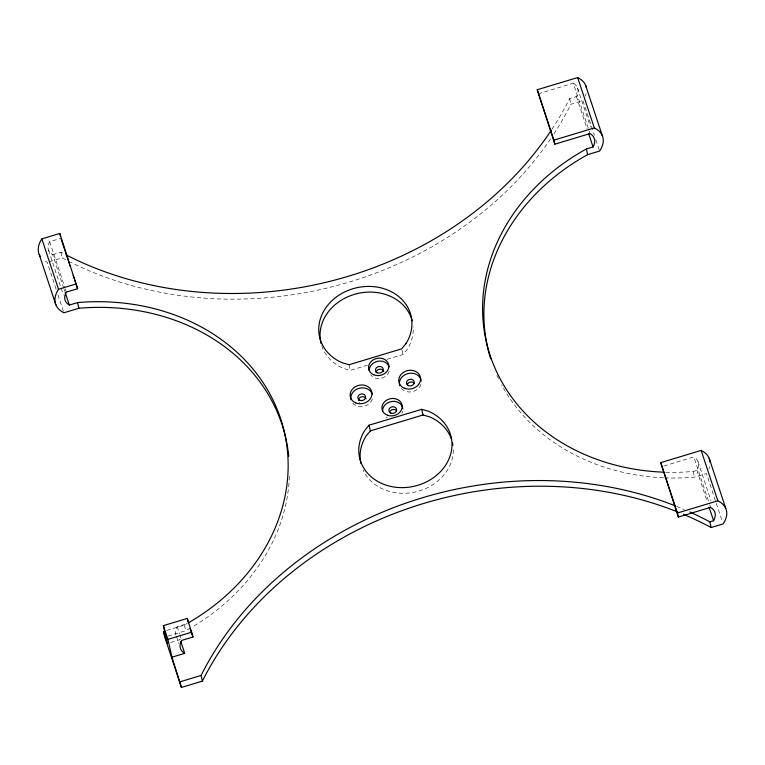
<?xml version="1.0" encoding="UTF-8"?>
<svg xmlns="http://www.w3.org/2000/svg" width="765" height="765" viewBox="0 0 765 765"><rect width="100%" height="100%" fill="white"/><g stroke="black" fill="none" stroke-linecap="round" stroke-linejoin="round"><path stroke-width="0.57" stroke-dasharray="3.83 2.87" d="M386.947 359.349L402.964 354.52L407.238 349.366A46.933 39.761 -12.9 0 0 413.138 326.607M538.168 93.808L573.329 83.184L588.907 130.213M63.791 288.262L52.661 254.678A26.593 14.086 -18.3 0 1 49.696 241.711L59.794 238.661M52.661 254.678L60.894 252.192A345.168 292.402 -12.9 0 0 63.992 253.827M551.957 129.218A345.168 292.402 -12.9 0 0 569.657 98.589L576.389 96.562A28.181 14.927 -18.3 0 0 573.329 83.184M49.362 261.735L62.195 257.862A345.168 292.402 -12.9 0 0 69.462 261.64M553.908 133.894A345.168 292.402 -12.9 0 0 570.958 104.27L582.93 100.655L594.424 135.367M321.749 345.78A46.933 39.761 -12.9 0 0 343.753 368.529L350.351 370.403L367.506 365.221M663.886 466.009L693.836 456.963L709.413 503.992M176.027 635.16A26.593 14.086 -18.3 0 1 177.193 626.669L187.301 623.618M166.751 630.389L184.394 625.062A206.387 174.841 -12.9 0 0 187.463 623.341M665.76 472.244A206.387 174.841 -12.9 0 0 693.157 471.46L696.896 470.332A28.181 14.927 -18.3 0 0 693.836 456.963M168.051 636.059L185.694 630.733A206.387 174.841 -12.9 0 0 190.801 627.836M664.68 477.829A206.387 174.841 -12.9 0 0 694.457 477.14L706.43 473.525L722.37 521.673M170.624 642.514L180.167 639.636A26.593 14.086 -18.3 0 1 178.044 638.077M595.906 139.842L599.244 149.921M577.499 87.841L590.484 127.028M589.279 131.341L590.016 133.579M698.015 461.611L710.991 500.807M576.389 96.562L587.147 129.027M709.786 505.11L710.522 507.348M696.896 470.332L707.281 501.687M49.696 241.711L64.901 287.621M65.264 288.74L66.383 292.096M177.193 626.669L179.641 634.061M179.995 635.122L181.047 638.287M64.155 289.39L64.901 291.628M48.53 250.193L63.361 294.984M176.38 636.212L178.828 643.604M56.132 289.256L47.229 262.376A44.246 23.438 -18.3 0 1 43.089 259.67M57.977 294.85L63.543 311.651M693.157 471.46L694.457 477.14M569.657 98.589L570.958 104.27M401.921 349.978L402.964 354.52M349.05 364.733L350.351 370.403M184.394 625.062L185.694 630.733M60.894 252.192L62.195 257.862M359.636 402.591A3.911 3.309 -12.9 0 1 359.005 401.941M550.609 138.857A345.168 292.402 -12.9 0 1 70.514 262.166M372.306 398.957A11.016 9.333 -12.9 0 1 363.729 406.387A11.016 9.333 -12.9 0 1 352.828 403.298M420.941 384.279A11.016 9.333 -12.9 0 1 411.886 391.804A11.016 9.333 -12.9 0 1 400.936 387.96M402.667 411.188A10.222 8.664 -12.9 0 1 401.807 413.396M387.434 417.872A10.222 8.664 -12.9 0 1 386.009 417.059M389.194 371.341A10.222 8.664 -12.9 0 1 380.788 378.331A10.222 8.664 -12.9 0 1 370.623 374.764M586.114 93.751A42.84 22.692 -18.3 0 1 585.388 96.027M676.671 506.401A345.168 292.402 -12.9 0 1 684.359 509.595M709.614 466.621A42.84 22.692 -18.3 0 1 708.887 468.897M663.494 477.781A206.387 174.841 -12.9 0 1 501.649 384.843M498.436 378.503A206.387 174.841 -12.9 0 1 496.944 375.28M289.361 476.327A206.387 174.841 -12.9 0 1 191.824 627.243M453.301 449.849A46.933 39.761 -12.9 0 1 415.252 491.991A46.933 39.761 -12.9 0 1 363.059 469.949"/><path stroke-width="1.15" d="M369.074 425.197L364.8 430.351A46.933 39.761 -12.9 0 0 382.5 483.796A46.933 39.761 -12.9 0 0 445.985 464.623A46.933 39.761 -12.9 0 0 428.285 411.178L421.687 409.313L369.074 425.197L370.375 430.867L366.1 436.021A46.933 39.761 -12.9 0 0 360.889 463.37M40.163 256.323A44.246 23.438 -18.3 0 1 41.846 238.881L59.804 233.459L77.6 288.711L66.383 292.096A26.593 14.086 -18.3 0 0 69.347 305.063L77.581 302.577A206.387 174.841 -12.9 0 1 279.971 416.724A206.387 174.841 -12.9 0 1 188.486 622.748M663.379 472.158A206.387 174.841 -12.9 0 1 486.636 343.15A206.387 174.841 -12.9 0 1 586.344 148.984L593.076 146.947A28.181 14.927 -18.3 0 0 590.016 133.579L554.855 144.193L537.24 89.754L577.642 77.552A42.84 22.692 -18.3 0 1 586.267 87.296M281.922 424.317A206.387 174.841 -12.9 0 0 78.881 308.247L63.916 312.77A44.246 23.438 -18.3 0 1 58.532 289.266L76.49 283.844M554.855 144.193L553.927 140.138L594.328 127.946L577.642 77.552M490.7 358.852A206.387 174.841 -12.9 0 1 587.644 154.654L599.617 151.04A42.84 22.692 -18.3 0 0 594.328 127.946M370.375 430.867L422.988 414.984L429.586 416.849A46.933 39.761 -12.9 0 1 451.589 439.607M689.801 511.986A345.168 292.402 -12.9 0 1 709.844 521.854L713.592 520.726A28.181 14.927 -18.3 0 0 710.522 507.348L678.354 517.064L660.74 462.624L701.142 450.422A42.84 22.692 -18.3 0 1 710.063 462.242M181.429 687.448L164.743 637.054L163.442 631.383L167.449 643.48L163.366 625.646L187.31 618.416L192.971 637.015L181.745 640.401A26.593 14.086 -18.3 0 0 184.719 653.367L171.991 657.212L181.429 687.448L202.381 681.118A345.168 292.402 -12.9 0 1 677.972 512.081M171.991 657.212L167.908 639.377L191.852 632.148M678.354 517.064L677.427 513.009L717.828 500.817L701.142 450.422M180.129 681.768L201.08 675.447A345.168 292.402 -12.9 0 1 675.562 505.961M683.47 514.338A345.168 292.402 -12.9 0 1 711.144 527.525L723.116 523.91A42.84 22.692 -18.3 0 0 717.828 500.817M585.636 85.326L602.323 135.711M709.136 458.197L725.822 508.582M588.629 133.512L593.076 146.947M709.136 507.281L713.592 520.726M537.24 89.754L553.927 140.138M660.74 462.624L677.427 513.009M60.913 238.317L70.189 266.316M73.153 275.266L77.6 288.711M190.169 628.562L192.971 637.015M65.274 292.746L69.347 305.063M180.865 641.749L184.719 653.367M41.846 238.881L58.532 289.266M163.366 625.646L167.908 639.377M39.187 254.439L55.883 304.824M709.844 521.854L711.144 527.525M586.344 148.984L587.644 154.654M421.687 409.313L422.988 414.984M201.08 675.447L202.381 681.118M187.31 618.416L188.2 622.308M77.581 302.577L78.881 308.247M59.804 233.459L60.473 236.375M358.469 400.305A3.911 3.309 -12.9 0 1 361.807 396.767A3.911 3.309 -12.9 0 1 366.091 398.9M407.219 384.757A3.911 3.309 -12.9 0 1 410.442 382.079A3.911 3.309 -12.9 0 1 414.324 383.447M551.307 130.213A345.168 292.402 -12.9 0 1 66.067 254.898M350.972 399.674A11.016 9.333 -12.9 0 1 359.244 388.285A11.016 9.333 -12.9 0 1 372.259 394.099M399.818 385.78A11.016 9.333 -12.9 0 1 408.347 373.483A11.016 9.333 -12.9 0 1 421.238 381.008M282.285 425.426A206.387 174.841 -12.9 0 1 288.73 456.38M376.112 372.813A3.911 3.309 -12.9 0 1 379.45 369.266A3.911 3.309 -12.9 0 1 383.734 371.407M389.538 412.431A3.911 3.309 -12.9 0 1 392.588 409.619A3.911 3.309 -12.9 0 1 396.576 410.795M382.586 411.283A10.222 8.664 -12.9 0 1 392.062 401.434A10.222 8.664 -12.9 0 1 402.839 408.902M369.208 370.499A10.222 8.664 -12.9 0 1 377.939 361.233A10.222 8.664 -12.9 0 1 389.136 366.827M321.099 343.571A46.933 39.761 -12.9 0 1 354.778 294.248A46.933 39.761 -12.9 0 1 411.149 317.59M411.532 318.67A46.933 39.761 -12.9 0 1 412.182 320.879M452.507 442.945A46.933 39.761 -12.9 0 1 452.928 445.23M405.938 343.695L401.663 348.85L349.05 364.733L342.452 362.859A46.933 39.761 -12.9 0 1 324.752 309.414A46.933 39.761 -12.9 0 1 388.238 290.251A46.933 39.761 -12.9 0 1 405.938 343.695M408.443 385.617A3.911 3.309 -12.9 0 0 414.238 382.318A3.911 3.309 -12.9 0 0 408.376 379.851A3.911 3.309 -12.9 0 0 408.443 385.617M359.818 400.305A3.911 3.309 -12.9 0 0 365.603 397.006A3.911 3.309 -12.9 0 0 359.741 394.53A3.911 3.309 -12.9 0 0 359.818 400.305M355.677 402.878A11.016 9.333 -12.9 0 0 371.991 393.583A11.016 9.333 -12.9 0 0 355.486 386.621A11.016 9.333 -12.9 0 0 355.677 402.878M404.312 388.199A11.016 9.333 -12.9 0 0 420.616 378.905A11.016 9.333 -12.9 0 0 404.121 371.933A11.016 9.333 -12.9 0 0 404.312 388.199M377.451 372.804A3.911 3.309 -12.9 0 0 383.246 369.505A3.911 3.309 -12.9 0 0 377.384 367.028A3.911 3.309 -12.9 0 0 377.451 372.804M390.992 413.186A3.911 3.309 -12.9 0 0 396.586 409.638A3.911 3.309 -12.9 0 0 390.561 407.449A3.911 3.309 -12.9 0 0 390.992 413.186M387.539 415.271A10.222 8.664 -12.9 0 0 402.18 405.986A10.222 8.664 -12.9 0 0 386.421 400.267A10.222 8.664 -12.9 0 0 387.539 415.271M373.703 374.774A10.222 8.664 -12.9 0 0 388.84 366.148A10.222 8.664 -12.9 0 0 373.53 359.674A10.222 8.664 -12.9 0 0 373.703 374.774"/></g></svg>
